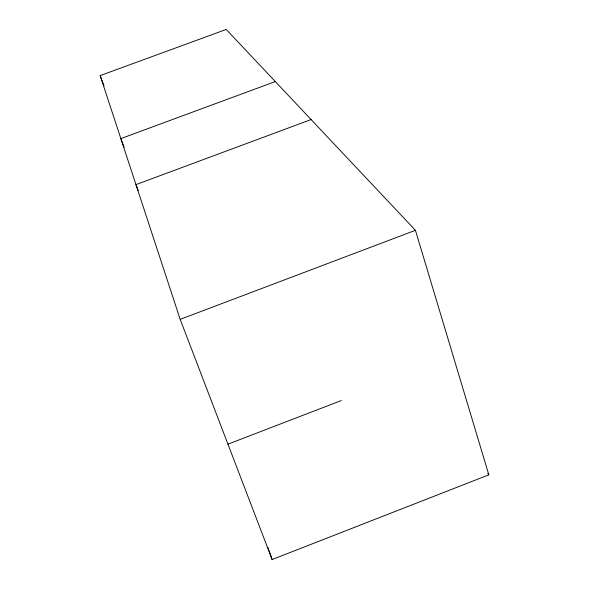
<?xml version="1.0" encoding="UTF-8"?>
<svg xmlns="http://www.w3.org/2000/svg" width="589" height="589" viewBox="0 0 589 589"><rect width="100%" height="100%" fill="white"/><g stroke="black" fill="none" stroke-linecap="round" stroke-linejoin="round"><path stroke-width="0.88" d="M272.118 559.55L488.833 474.837L415.436 230.314L226.213 29.45L100.167 75.591L180.175 319.348L272.118 559.55L267.914 547.387M227.958 444.172L341.34 400.535M180.175 319.348L415.436 230.314M311.095 119.552L135.956 184.629L138.238 190.63M275.306 81.562L120.848 138.599L124.11 147.191M487.773 473.335L488.833 474.837M100.167 75.591L104.069 85.891"/></g></svg>
